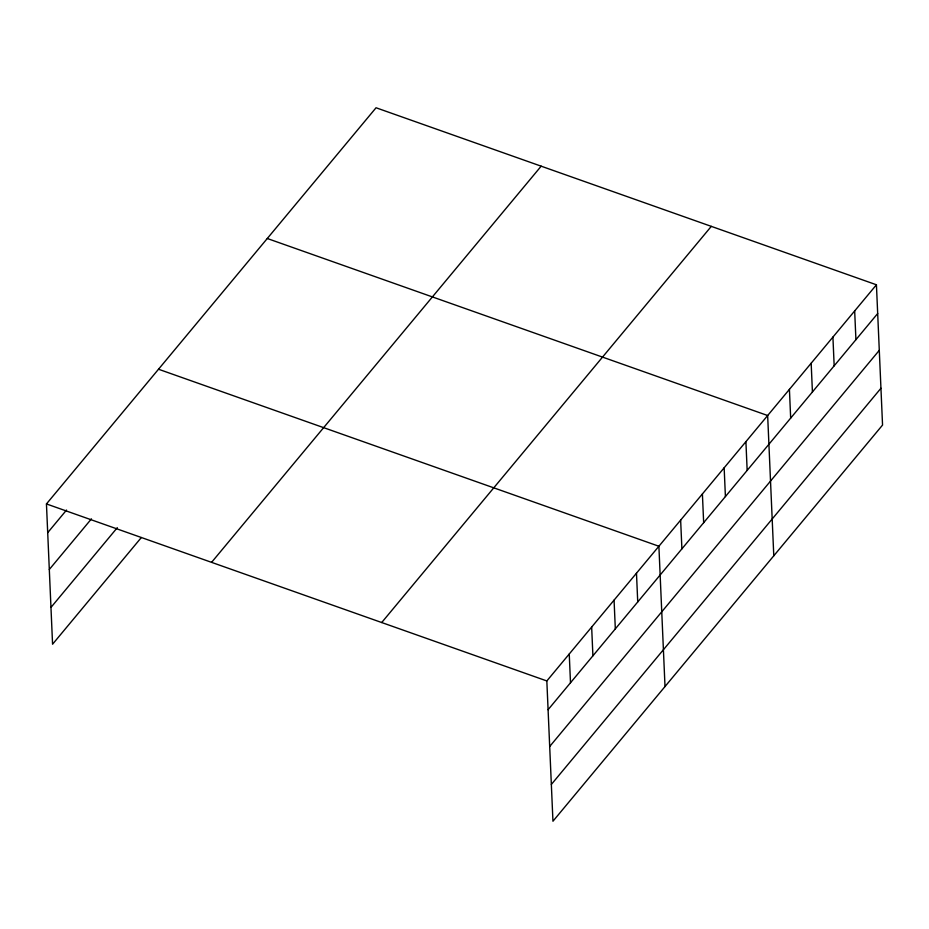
<?xml version="1.0" encoding="UTF-8"?>
<svg xmlns="http://www.w3.org/2000/svg" width="929" height="929" viewBox="0 0 929 929"><rect width="100%" height="100%" fill="white"/><g stroke="black" fill="none" stroke-linecap="round" stroke-linejoin="round"><path stroke-width="1.39" d="M141.324 537.543L52.57 644.215L46.45 503.936L376.048 107.764L876.43 284.785L882.55 425.064L552.952 821.236L546.833 680.945L876.43 284.785M47.704 532.677L66.528 510.044M49.307 569.489L91.448 518.846M50.967 607.415L117.309 527.672M211.58 562.347L541.166 166.175M381.703 622.535L711.3 226.362M548.087 709.698L877.684 313.526M549.689 746.51L879.287 350.338M551.35 784.436L880.947 388.264M267.273 238.498L767.656 415.518L773.787 555.809M158.511 369.231L658.893 546.252L665.013 686.543M46.45 503.936L546.833 680.945M854.668 310.925L855.923 339.677M832.918 337.076L834.172 365.829M811.168 363.227L812.422 391.968M789.418 389.367L790.672 418.12M745.906 441.67L747.16 470.411M724.155 467.81L725.41 496.562M702.405 493.961L703.659 522.702M680.643 520.101L681.898 548.853M636.481 573.193L637.735 601.946M614.069 600.134L615.323 628.887M591.657 627.075L592.911 655.816M569.245 654.016L570.499 682.757"/></g></svg>
